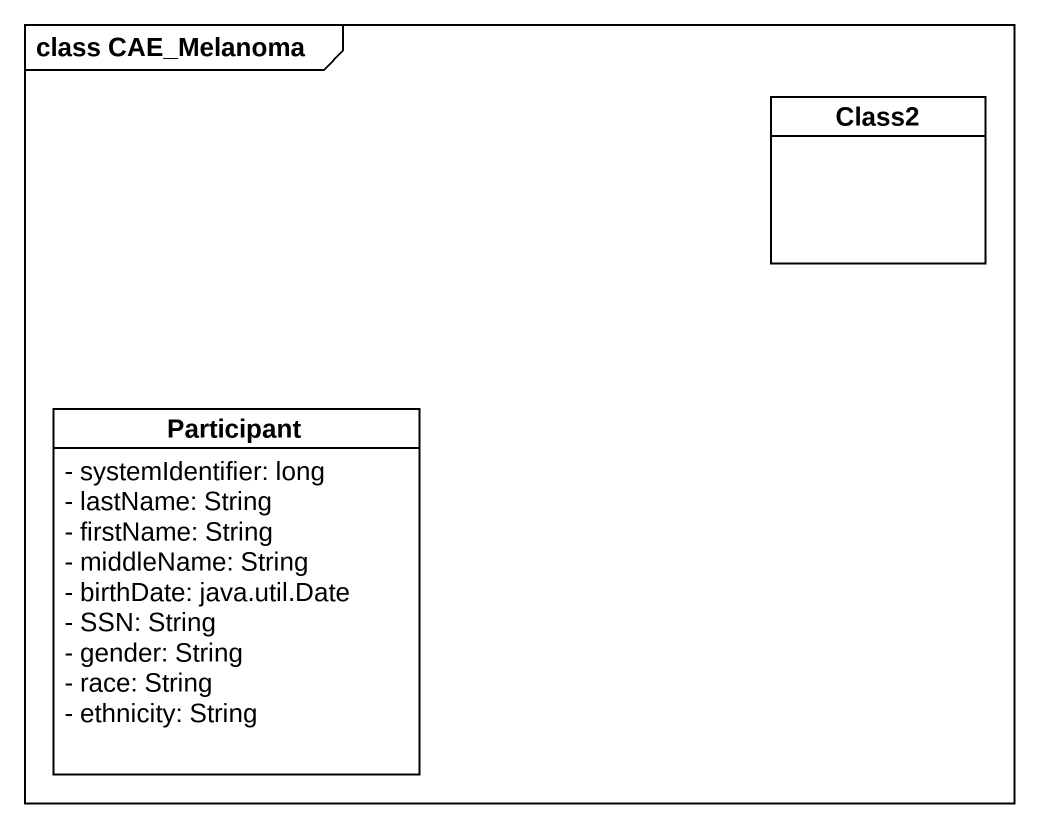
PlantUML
@startuml
mainframe class CAE_Melanoma
hide circle
hide empty members
skinparam classAttributeIconSize 0
class Class2
class "Participant" as Participant_ {
  - systemIdentifier: long
  - lastName: String
  - firstName: String
  - middleName: String
  - birthDate: java.util.Date
  - SSN: String
  - gender: String
  - race: String
  - ethnicity: String
}
@enduml
